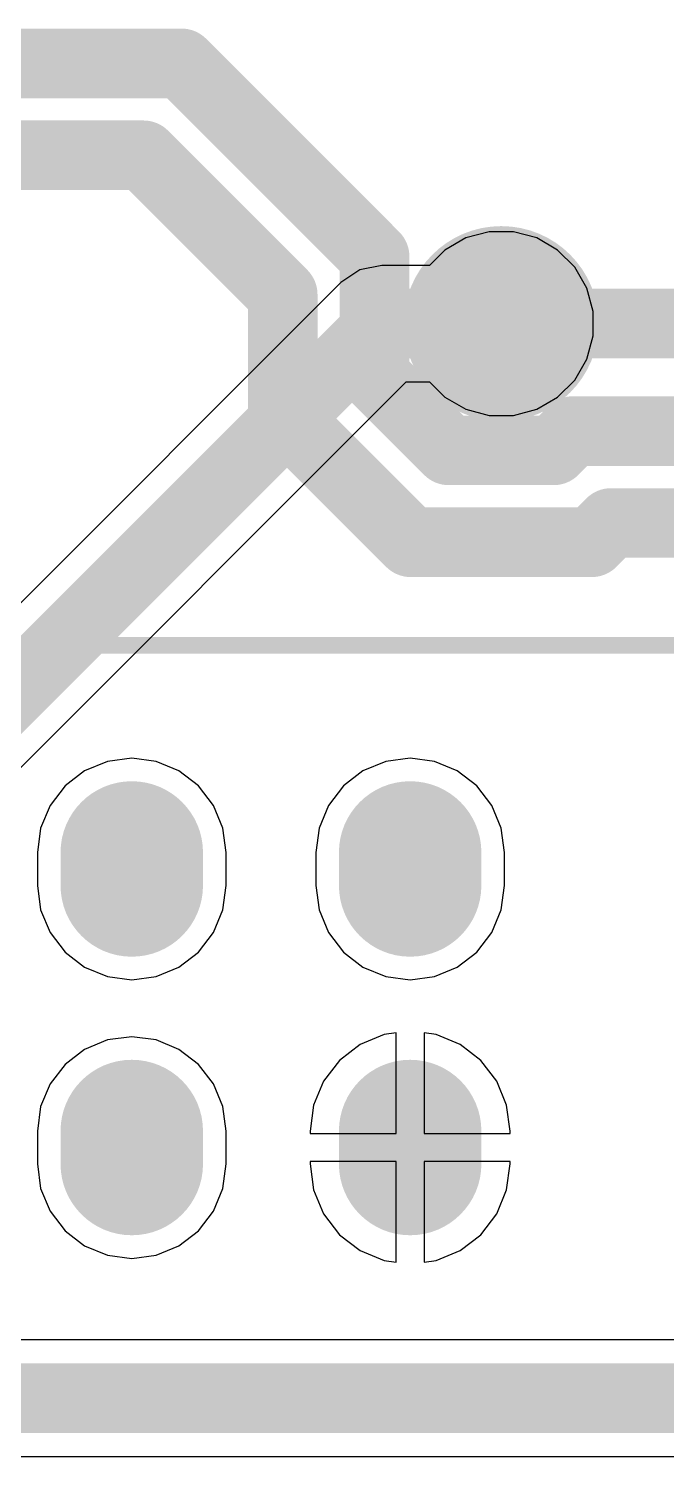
# Model space of a CAD drawing. Header units: inches. Extents: x -0.01 to 8.25, y -0.01 to 4.91.
# Drawn here: x 2.213 to 2.442, y 1.247 to 1.76 of the extents above; entities that cross this region are included whole.
import ezdxf

# ---------------------------------------------------------------- set-up
doc = ezdxf.new("R2010")
doc.units = ezdxf.units.IN
doc.header["$MEASUREMENT"] = 0
for name, color, linetype in [('Bottom Layer', 5, 'Continuous'), ('Bottom Solder', 6, 'Continuous'), ('Multi-Layer', 9, 'Continuous'), ('Pad Holes', 156, 'Continuous'), ('Top Layer', 1, 'Continuous'), ('Top Overlay', 2, 'Continuous'), ('Top Solder', 216, 'Continuous'), ('Via Holes', 16, 'Continuous')]:
    doc.layers.add(name, color=color, linetype=linetype)

# ---------------------------------------------------------------- blocks, each defined once
blk = doc.blocks.new('RPI_ZERO_W_38')
at = {"layer": 'Bottom Layer'}
h = blk.add_hatch(color=5, dxfattribs=at)
edge = h.paths.add_edge_path()
edge.add_arc((-0.29213, 0.96378), 0.02559, 180, 360)
edge.add_line((-0.26654, 0.96378), (-0.26654, 0.97559))
edge.add_arc((-0.29213, 0.97559), 0.02559, 0, 180)
edge.add_line((-0.31772, 0.97559), (-0.31772, 0.96378))
h = blk.add_hatch(color=5, dxfattribs=at)
edge = h.paths.add_edge_path()
edge.add_arc((-0.19213, 0.96378), 0.02559, 180, 360)
edge.add_line((-0.16654, 0.96378), (-0.16654, 0.97559))
edge.add_arc((-0.19213, 0.97559), 0.02559, 0, 180)
edge.add_line((-0.21772, 0.97559), (-0.21772, 0.96378))
h = blk.add_hatch(color=5, dxfattribs=at)
edge = h.paths.add_edge_path()
edge.add_arc((-0.29213, 0.86378), 0.02559, 180, 360)
edge.add_line((-0.26654, 0.86378), (-0.26654, 0.87559))
edge.add_arc((-0.29213, 0.87559), 0.02559, 0, 180)
edge.add_line((-0.31772, 0.87559), (-0.31772, 0.86378))
h = blk.add_hatch(color=5, dxfattribs=at)
edge = h.paths.add_edge_path()
edge.add_arc((-0.19213, 0.86378), 0.02559, 180, 360)
edge.add_line((-0.16654, 0.86378), (-0.16654, 0.87559))
edge.add_arc((-0.19213, 0.87559), 0.02559, 0, 180)
edge.add_line((-0.21772, 0.87559), (-0.21772, 0.86378))
at = {"layer": 'Bottom Solder'}
h = blk.add_hatch(color=6, dxfattribs=at)
edge = h.paths.add_edge_path()
edge.add_arc((-0.29213, 0.96378), 0.02559, 180, 360)
edge.add_line((-0.26654, 0.96378), (-0.26654, 0.97559))
edge.add_arc((-0.29213, 0.97559), 0.02559, 0, 180)
edge.add_line((-0.31772, 0.97559), (-0.31772, 0.96378))
h = blk.add_hatch(color=6, dxfattribs=at)
edge = h.paths.add_edge_path()
edge.add_arc((-0.19213, 0.96378), 0.02559, 180, 360)
edge.add_line((-0.16654, 0.96378), (-0.16654, 0.97559))
edge.add_arc((-0.19213, 0.97559), 0.02559, 0, 180)
edge.add_line((-0.21772, 0.97559), (-0.21772, 0.96378))
h = blk.add_hatch(color=6, dxfattribs=at)
edge = h.paths.add_edge_path()
edge.add_arc((-0.29213, 0.86378), 0.02559, 180, 360)
edge.add_line((-0.26654, 0.86378), (-0.26654, 0.87559))
edge.add_arc((-0.29213, 0.87559), 0.02559, 0, 180)
edge.add_line((-0.31772, 0.87559), (-0.31772, 0.86378))
h = blk.add_hatch(color=6, dxfattribs=at)
edge = h.paths.add_edge_path()
edge.add_arc((-0.19213, 0.86378), 0.02559, 180, 360)
edge.add_line((-0.16654, 0.86378), (-0.16654, 0.87559))
edge.add_arc((-0.19213, 0.87559), 0.02559, 0, 180)
edge.add_line((-0.21772, 0.87559), (-0.21772, 0.86378))
at = {"layer": 'Multi-Layer'}
h = blk.add_hatch(color=9, dxfattribs=at)
edge = h.paths.add_edge_path()
edge.add_arc((-0.29213, 0.96378), 0.02559, 180, 360)
edge.add_line((-0.26654, 0.96378), (-0.26654, 0.97559))
edge.add_arc((-0.29213, 0.97559), 0.02559, 0, 180)
edge.add_line((-0.31772, 0.97559), (-0.31772, 0.96378))
h = blk.add_hatch(color=9, dxfattribs=at)
edge = h.paths.add_edge_path()
edge.add_arc((-0.19213, 0.96378), 0.02559, 180, 360)
edge.add_line((-0.16654, 0.96378), (-0.16654, 0.97559))
edge.add_arc((-0.19213, 0.97559), 0.02559, 0, 180)
edge.add_line((-0.21772, 0.97559), (-0.21772, 0.96378))
h = blk.add_hatch(color=9, dxfattribs=at)
edge = h.paths.add_edge_path()
edge.add_arc((-0.29213, 0.86378), 0.02559, 180, 360)
edge.add_line((-0.26654, 0.86378), (-0.26654, 0.87559))
edge.add_arc((-0.29213, 0.87559), 0.02559, 0, 180)
edge.add_line((-0.31772, 0.87559), (-0.31772, 0.86378))
h = blk.add_hatch(color=9, dxfattribs=at)
edge = h.paths.add_edge_path()
edge.add_arc((-0.19213, 0.86378), 0.02559, 180, 360)
edge.add_line((-0.16654, 0.86378), (-0.16654, 0.87559))
edge.add_arc((-0.19213, 0.87559), 0.02559, 0, 180)
edge.add_line((-0.21772, 0.87559), (-0.21772, 0.86378))
at = {"layer": 'Pad Holes'}
h = blk.add_hatch(color=7, dxfattribs=at)
edge = h.paths.add_edge_path()
edge.add_arc((-0.29213, 0.96969), 0.02, 0, 360)
h = blk.add_hatch(color=7, dxfattribs=at)
edge = h.paths.add_edge_path()
edge.add_arc((-0.19213, 0.96969), 0.02, 0, 360)
h = blk.add_hatch(color=7, dxfattribs=at)
edge = h.paths.add_edge_path()
edge.add_arc((-0.29213, 0.86969), 0.02, 0, 360)
h = blk.add_hatch(color=7, dxfattribs=at)
edge = h.paths.add_edge_path()
edge.add_arc((-0.19213, 0.86969), 0.02, 0, 360)
at = {"layer": 'Top Layer'}
h = blk.add_hatch(color=1, dxfattribs=at)
edge = h.paths.add_edge_path()
edge.add_arc((-0.29213, 0.96378), 0.02559, 180, 360)
edge.add_line((-0.26654, 0.96378), (-0.26654, 0.97559))
edge.add_arc((-0.29213, 0.97559), 0.02559, 0, 180)
edge.add_line((-0.31772, 0.97559), (-0.31772, 0.96378))
h = blk.add_hatch(color=1, dxfattribs=at)
edge = h.paths.add_edge_path()
edge.add_arc((-0.19213, 0.96378), 0.02559, 180, 360)
edge.add_line((-0.16654, 0.96378), (-0.16654, 0.97559))
edge.add_arc((-0.19213, 0.97559), 0.02559, 0, 180)
edge.add_line((-0.21772, 0.97559), (-0.21772, 0.96378))
h = blk.add_hatch(color=1, dxfattribs=at)
edge = h.paths.add_edge_path()
edge.add_arc((-0.29213, 0.86378), 0.02559, 180, 360)
edge.add_line((-0.26654, 0.86378), (-0.26654, 0.87559))
edge.add_arc((-0.29213, 0.87559), 0.02559, 0, 180)
edge.add_line((-0.31772, 0.87559), (-0.31772, 0.86378))
h = blk.add_hatch(color=1, dxfattribs=at)
edge = h.paths.add_edge_path()
edge.add_arc((-0.19213, 0.86378), 0.02559, 180, 360)
edge.add_line((-0.16654, 0.86378), (-0.16654, 0.87559))
edge.add_arc((-0.19213, 0.87559), 0.02559, 0, 180)
edge.add_line((-0.21772, 0.87559), (-0.21772, 0.86378))
at = {"layer": 'Top Solder'}
h = blk.add_hatch(color=216, dxfattribs=at)
edge = h.paths.add_edge_path()
edge.add_arc((-0.29213, 0.96378), 0.02559, 180, 360)
edge.add_line((-0.26654, 0.96378), (-0.26654, 0.97559))
edge.add_arc((-0.29213, 0.97559), 0.02559, 0, 180)
edge.add_line((-0.31772, 0.97559), (-0.31772, 0.96378))
h = blk.add_hatch(color=216, dxfattribs=at)
edge = h.paths.add_edge_path()
edge.add_arc((-0.19213, 0.96378), 0.02559, 180, 360)
edge.add_line((-0.16654, 0.96378), (-0.16654, 0.97559))
edge.add_arc((-0.19213, 0.97559), 0.02559, 0, 180)
edge.add_line((-0.21772, 0.97559), (-0.21772, 0.96378))
h = blk.add_hatch(color=216, dxfattribs=at)
edge = h.paths.add_edge_path()
edge.add_arc((-0.29213, 0.86378), 0.02559, 180, 360)
edge.add_line((-0.26654, 0.86378), (-0.26654, 0.87559))
edge.add_arc((-0.29213, 0.87559), 0.02559, 0, 180)
edge.add_line((-0.31772, 0.87559), (-0.31772, 0.86378))
h = blk.add_hatch(color=216, dxfattribs=at)
edge = h.paths.add_edge_path()
edge.add_arc((-0.19213, 0.86378), 0.02559, 180, 360)
edge.add_line((-0.16654, 0.86378), (-0.16654, 0.87559))
edge.add_arc((-0.19213, 0.87559), 0.02559, 0, 180)
edge.add_line((-0.21772, 0.87559), (-0.21772, 0.86378))
at = {"layer": 'Top Overlay'}
blk.add_lwpolyline([(-2.45, 1.05, 0.006, 0.006, 0), (0.2, 1.05, 0.006, 0.006, 0)], format="xyseb", dxfattribs=at)

msp = doc.modelspace()

# ---------------------------------------------------------------- hatches: boundary and pattern name
at = {"layer": 'Bottom Layer'}
h = msp.add_hatch(color=5, dxfattribs=at)
edge = h.paths.add_edge_path()
edge.add_arc((2.38273, 1.65358), 0.025, 0, 360)
at = {"layer": 'Bottom Solder'}
h = msp.add_hatch(color=6, dxfattribs=at)
edge = h.paths.add_edge_path()
edge.add_arc((2.38273, 1.65358), 0.035, 0, 360)
at = {"layer": 'Top Layer'}
h = msp.add_hatch(color=1, dxfattribs=at)
edge = h.paths.add_edge_path()
edge.add_arc((2.38273, 1.65358), 0.025, 0, 360)
at = {"layer": 'Top Solder'}
h = msp.add_hatch(color=216, dxfattribs=at)
edge = h.paths.add_edge_path()
edge.add_arc((2.38273, 1.65358), 0.035, 0, 360)
at = {"layer": 'Via Holes'}
h = msp.add_hatch(color=7, dxfattribs=at)
edge = h.paths.add_edge_path()
edge.add_arc((2.38273, 1.65358), 0.00984, 0, 360)

# ---------------------------------------------------------------- linework, layer by layer
at = {"layer": 'Bottom Layer'}
for p, q in [((2.37838, 1.68658), (2.36999, 1.68433)), ((2.38707, 1.68658), (2.37838, 1.68658)), ((2.39546, 1.68433), (2.38707, 1.68658)), ((2.36999, 1.68433), (2.36246, 1.67999)), ((2.40299, 1.67999), (2.39546, 1.68433)), ((2.36246, 1.67999), (2.35696, 1.67448)), ((2.40913, 1.67384), (2.40299, 1.67999)), ((2.33188, 1.67289), (2.3251, 1.66836)), ((2.33988, 1.67448), (2.33188, 1.67289)), ((2.35696, 1.67448), (2.33988, 1.67448)), ((2.33988, 1.67448), (2.33988, 1.67448)), ((2.41348, 1.66632), (2.40913, 1.67384)), ((2.3251, 1.66836), (2.15382, 1.49708)), ((2.3251, 1.66836), (2.3251, 1.66836)), ((2.41573, 1.65792), (2.41348, 1.66632)), ((2.41573, 1.64923), (2.41573, 1.65792)), ((2.41348, 1.64084), (2.41573, 1.64923)), ((2.40913, 1.63332), (2.41348, 1.64084)), ((2.18338, 1.46752), (2.34854, 1.63268)), ((2.34854, 1.63268), (2.35696, 1.63268)), ((2.35696, 1.63268), (2.36246, 1.62717)), ((2.40299, 1.62717), (2.40913, 1.63332)), ((2.36246, 1.62717), (2.36999, 1.62283)), ((2.39546, 1.62283), (2.40299, 1.62717)), ((2.36999, 1.62283), (2.37838, 1.62058)), ((2.37838, 1.62058), (2.38707, 1.62058)), ((2.38707, 1.62058), (2.39546, 1.62283)), ((2.25, 1.49758), (2.24123, 1.49643)), ((2.25877, 1.49643), (2.25, 1.49758)), ((2.35, 1.49758), (2.34123, 1.49643)), ((2.35877, 1.49643), (2.35, 1.49758)), ((2.23306, 1.49304), (2.22604, 1.48766)), ((2.24123, 1.49643), (2.23306, 1.49304)), ((2.26694, 1.49304), (2.25877, 1.49643)), ((2.27396, 1.48766), (2.26694, 1.49304)), ((2.33306, 1.49304), (2.32604, 1.48766)), ((2.34123, 1.49643), (2.33306, 1.49304)), ((2.36694, 1.49304), (2.35877, 1.49643)), ((2.37396, 1.48766), (2.36694, 1.49304)), ((2.22604, 1.48766), (2.22066, 1.48064)), ((2.27934, 1.48064), (2.27396, 1.48766)), ((2.32604, 1.48766), (2.32066, 1.48064)), ((2.37934, 1.48064), (2.37396, 1.48766)), ((2.22066, 1.48064), (2.21727, 1.47247)), ((2.28273, 1.47247), (2.27934, 1.48064)), ((2.32066, 1.48064), (2.31727, 1.47247)), ((2.38273, 1.47247), (2.37934, 1.48064)), ((2.21727, 1.47247), (2.21612, 1.4637)), ((2.28388, 1.4637), (2.28273, 1.47247)), ((2.31727, 1.47247), (2.31612, 1.4637)), ((2.38388, 1.4637), (2.38273, 1.47247)), ((2.21612, 1.4637), (2.21612, 1.45189)), ((2.28388, 1.45189), (2.28388, 1.4637)), ((2.31612, 1.4637), (2.31612, 1.45189)), ((2.38388, 1.45189), (2.38388, 1.4637)), ((2.21612, 1.45189), (2.21727, 1.44312)), ((2.28273, 1.44312), (2.28388, 1.45189)), ((2.31612, 1.45189), (2.31727, 1.44312)), ((2.38273, 1.44312), (2.38388, 1.45189)), ((2.21727, 1.44312), (2.22066, 1.43495)), ((2.27934, 1.43495), (2.28273, 1.44312)), ((2.31727, 1.44312), (2.32066, 1.43495)), ((2.37934, 1.43495), (2.38273, 1.44312)), ((2.22066, 1.43495), (2.22604, 1.42793)), ((2.27396, 1.42793), (2.27934, 1.43495)), ((2.32066, 1.43495), (2.32604, 1.42793)), ((2.37396, 1.42793), (2.37934, 1.43495)), ((2.22604, 1.42793), (2.23306, 1.42255)), ((2.26694, 1.42255), (2.27396, 1.42793)), ((2.32604, 1.42793), (2.33306, 1.42255)), ((2.36694, 1.42255), (2.37396, 1.42793)), ((2.23306, 1.42255), (2.24123, 1.41916)), ((2.25877, 1.41916), (2.26694, 1.42255)), ((2.33306, 1.42255), (2.34123, 1.41916)), ((2.35877, 1.41916), (2.36694, 1.42255)), ((2.24123, 1.41916), (2.25, 1.41801)), ((2.25, 1.41801), (2.25877, 1.41916)), ((2.34123, 1.41916), (2.35, 1.41801)), ((2.35, 1.41801), (2.35877, 1.41916)), ((2.24123, 1.39643), (2.23306, 1.39304)), ((2.25, 1.39758), (2.24123, 1.39643)), ((2.25877, 1.39643), (2.25, 1.39758)), ((2.26694, 1.39304), (2.25877, 1.39643)), ((2.33205, 1.39479), (2.32462, 1.38909)), ((2.34071, 1.39838), (2.33205, 1.39479)), ((2.345, 1.39894), (2.34071, 1.39838)), ((2.345, 1.3628), (2.345, 1.39894)), ((2.35929, 1.39838), (2.355, 1.39894)), ((2.355, 1.39894), (2.355, 1.3628)), ((2.36795, 1.39479), (2.35929, 1.39838)), ((2.37538, 1.38909), (2.36795, 1.39479)), ((2.23306, 1.39304), (2.22604, 1.38766)), ((2.27396, 1.38766), (2.26694, 1.39304)), ((2.22604, 1.38766), (2.22066, 1.38064)), ((2.27934, 1.38064), (2.27396, 1.38766)), ((2.32462, 1.38909), (2.31891, 1.38165)), ((2.38109, 1.38165), (2.37538, 1.38909)), ((2.22066, 1.38064), (2.21727, 1.37247)), ((2.28273, 1.37247), (2.27934, 1.38064)), ((2.31891, 1.38165), (2.31533, 1.37299)), ((2.38467, 1.37299), (2.38109, 1.38165)), ((2.21727, 1.37247), (2.21612, 1.3637)), ((2.28388, 1.3637), (2.28273, 1.37247)), ((2.31533, 1.37299), (2.3141, 1.3637)), ((2.3859, 1.3637), (2.38467, 1.37299)), ((2.21612, 1.3637), (2.21612, 1.35189)), ((2.28388, 1.35189), (2.28388, 1.3637)), ((2.3141, 1.3637), (2.3141, 1.3628)), ((2.3859, 1.3628), (2.3859, 1.3637)), ((2.3141, 1.3628), (2.345, 1.3628)), ((2.355, 1.3628), (2.3859, 1.3628)), ((2.21612, 1.35189), (2.21727, 1.34312)), ((2.28273, 1.34312), (2.28388, 1.35189)), ((2.345, 1.3528), (2.3141, 1.3528)), ((2.3141, 1.3528), (2.3141, 1.35189)), ((2.3141, 1.35189), (2.31533, 1.3426)), ((2.345, 1.31665), (2.345, 1.3528)), ((2.3859, 1.3528), (2.355, 1.3528)), ((2.355, 1.3528), (2.355, 1.31665)), ((2.38467, 1.3426), (2.3859, 1.35189)), ((2.3859, 1.35189), (2.3859, 1.3528)), ((2.21727, 1.34312), (2.22066, 1.33495)), ((2.27934, 1.33495), (2.28273, 1.34312)), ((2.31533, 1.3426), (2.31891, 1.33394)), ((2.38109, 1.33394), (2.38467, 1.3426)), ((2.22066, 1.33495), (2.22604, 1.32793)), ((2.27396, 1.32793), (2.27934, 1.33495)), ((2.31891, 1.33394), (2.32462, 1.32651)), ((2.37538, 1.32651), (2.38109, 1.33394)), ((2.22604, 1.32793), (2.23306, 1.32255)), ((2.26694, 1.32255), (2.27396, 1.32793)), ((2.23306, 1.32255), (2.24123, 1.31916)), ((2.25877, 1.31916), (2.26694, 1.32255)), ((2.32462, 1.32651), (2.33205, 1.3208)), ((2.36795, 1.3208), (2.37538, 1.32651)), ((2.24123, 1.31916), (2.25, 1.31801)), ((2.25, 1.31801), (2.25877, 1.31916)), ((2.33205, 1.3208), (2.34071, 1.31722)), ((2.35929, 1.31722), (2.36795, 1.3208)), ((2.34071, 1.31722), (2.345, 1.31665)), ((2.355, 1.31665), (2.35929, 1.31722)), ((2.59169, 1.2887), (2.10545, 1.2887)), ((2.11698, 1.24689), (2.56136, 1.24689))]:
    msp.add_line(p, q, dxfattribs=at)
for points in [[(2.15, 1.4637, 0.025, 0.025, 0), (2.33988, 1.65358, 0.025, 0.025, 0)], [(2.33988, 1.65358, 0.025, 0.025, 0), (2.38273, 1.65358, 0.025, 0.025, 0)], [(2.10545, 1.2678, 0.025, 0.025, 0), (2.60035, 1.2678, 0.025, 0.025, 0)]]:
    msp.add_lwpolyline(points, format="xyseb", dxfattribs=at)
for points in [[(2.33363, 1.65358, 0.0125, 0.0125, 1), (2.34613, 1.65358, 0.0125, 0.0125, 1)], [(2.33363, 1.65358, 0.0125, 0.0125, 1), (2.34613, 1.65358, 0.0125, 0.0125, 1)], [(2.37648, 1.65358, 0.0125, 0.0125, 1), (2.38898, 1.65358, 0.0125, 0.0125, 1)]]:
    msp.add_lwpolyline(points, format="xyseb", close=True, dxfattribs=at)
at = {"layer": 'Top Layer'}
for points in [[(1.62839, 1.747, 0.025, 0.025, 0), (2.26789, 1.747, 0.025, 0.025, 0)], [(2.26789, 1.747, 0.025, 0.025, 0), (2.33723, 1.67767, 0.025, 0.025, 0)], [(1.64206, 1.714, 0.025, 0.025, 0), (2.25422, 1.714, 0.025, 0.025, 0)], [(2.25422, 1.714, 0.025, 0.025, 0), (2.30423, 1.664, 0.025, 0.025, 0)], [(2.33723, 1.63473, 0.025, 0.025, 0), (2.33723, 1.67767, 0.025, 0.025, 0)], [(2.30423, 1.62106, 0.025, 0.025, 0), (2.30423, 1.664, 0.025, 0.025, 0)], [(2.38273, 1.65358, 0.025, 0.025, 0), (2.56358, 1.65358, 0.025, 0.025, 0)], [(2.33723, 1.63473, 0.025, 0.025, 0), (2.36388, 1.60808, 0.025, 0.025, 0)], [(2.30423, 1.62106, 0.025, 0.025, 0), (2.35021, 1.57508, 0.025, 0.025, 0)], [(2.40157, 1.60808, 0.025, 0.025, 0), (2.40849, 1.615, 0.025, 0.025, 0)], [(2.40849, 1.615, 0.025, 0.025, 0), (2.825, 1.615, 0.025, 0.025, 0)], [(2.36388, 1.60808, 0.025, 0.025, 0), (2.40157, 1.60808, 0.025, 0.025, 0)], [(2.41524, 1.57508, 0.025, 0.025, 0), (2.42216, 1.582, 0.025, 0.025, 0)], [(2.42216, 1.582, 0.025, 0.025, 0), (3.16885, 1.582, 0.025, 0.025, 0)], [(2.35021, 1.57508, 0.025, 0.025, 0), (2.41524, 1.57508, 0.025, 0.025, 0)]]:
    msp.add_lwpolyline(points, format="xyseb", dxfattribs=at)
for points in [[(2.26164, 1.747, 0.0125, 0.0125, 1), (2.27414, 1.747, 0.0125, 0.0125, 1)], [(2.26164, 1.747, 0.0125, 0.0125, 1), (2.27414, 1.747, 0.0125, 0.0125, 1)], [(2.24797, 1.714, 0.0125, 0.0125, 1), (2.26047, 1.714, 0.0125, 0.0125, 1)], [(2.24797, 1.714, 0.0125, 0.0125, 1), (2.26047, 1.714, 0.0125, 0.0125, 1)], [(2.33098, 1.67767, 0.0125, 0.0125, 1), (2.34348, 1.67767, 0.0125, 0.0125, 1)], [(2.33098, 1.67767, 0.0125, 0.0125, 1), (2.34348, 1.67767, 0.0125, 0.0125, 1)], [(2.29798, 1.664, 0.0125, 0.0125, 1), (2.31048, 1.664, 0.0125, 0.0125, 1)], [(2.29798, 1.664, 0.0125, 0.0125, 1), (2.31048, 1.664, 0.0125, 0.0125, 1)], [(2.37648, 1.65358, 0.0125, 0.0125, 1), (2.38898, 1.65358, 0.0125, 0.0125, 1)], [(2.33098, 1.63473, 0.0125, 0.0125, 1), (2.34348, 1.63473, 0.0125, 0.0125, 1)], [(2.33098, 1.63473, 0.0125, 0.0125, 1), (2.34348, 1.63473, 0.0125, 0.0125, 1)], [(2.29798, 1.62106, 0.0125, 0.0125, 1), (2.31048, 1.62106, 0.0125, 0.0125, 1)], [(2.29798, 1.62106, 0.0125, 0.0125, 1), (2.31048, 1.62106, 0.0125, 0.0125, 1)], [(2.40224, 1.615, 0.0125, 0.0125, 1), (2.41474, 1.615, 0.0125, 0.0125, 1)], [(2.40224, 1.615, 0.0125, 0.0125, 1), (2.41474, 1.615, 0.0125, 0.0125, 1)], [(2.35763, 1.60808, 0.0125, 0.0125, 1), (2.37013, 1.60808, 0.0125, 0.0125, 1)], [(2.35763, 1.60808, 0.0125, 0.0125, 1), (2.37013, 1.60808, 0.0125, 0.0125, 1)], [(2.39532, 1.60808, 0.0125, 0.0125, 1), (2.40782, 1.60808, 0.0125, 0.0125, 1)], [(2.39532, 1.60808, 0.0125, 0.0125, 1), (2.40782, 1.60808, 0.0125, 0.0125, 1)], [(2.41591, 1.582, 0.0125, 0.0125, 1), (2.42841, 1.582, 0.0125, 0.0125, 1)], [(2.41591, 1.582, 0.0125, 0.0125, 1), (2.42841, 1.582, 0.0125, 0.0125, 1)], [(2.34396, 1.57508, 0.0125, 0.0125, 1), (2.35646, 1.57508, 0.0125, 0.0125, 1)], [(2.34396, 1.57508, 0.0125, 0.0125, 1), (2.35646, 1.57508, 0.0125, 0.0125, 1)], [(2.40899, 1.57508, 0.0125, 0.0125, 1), (2.42149, 1.57508, 0.0125, 0.0125, 1)], [(2.40899, 1.57508, 0.0125, 0.0125, 1), (2.42149, 1.57508, 0.0125, 0.0125, 1)]]:
    msp.add_lwpolyline(points, format="xyseb", close=True, dxfattribs=at)

# ---------------------------------------------------------------- block references
msp.add_blockref('RPI_ZERO_W_38', (2.54213, 0.48811))

doc.saveas('drawing.dxf')
